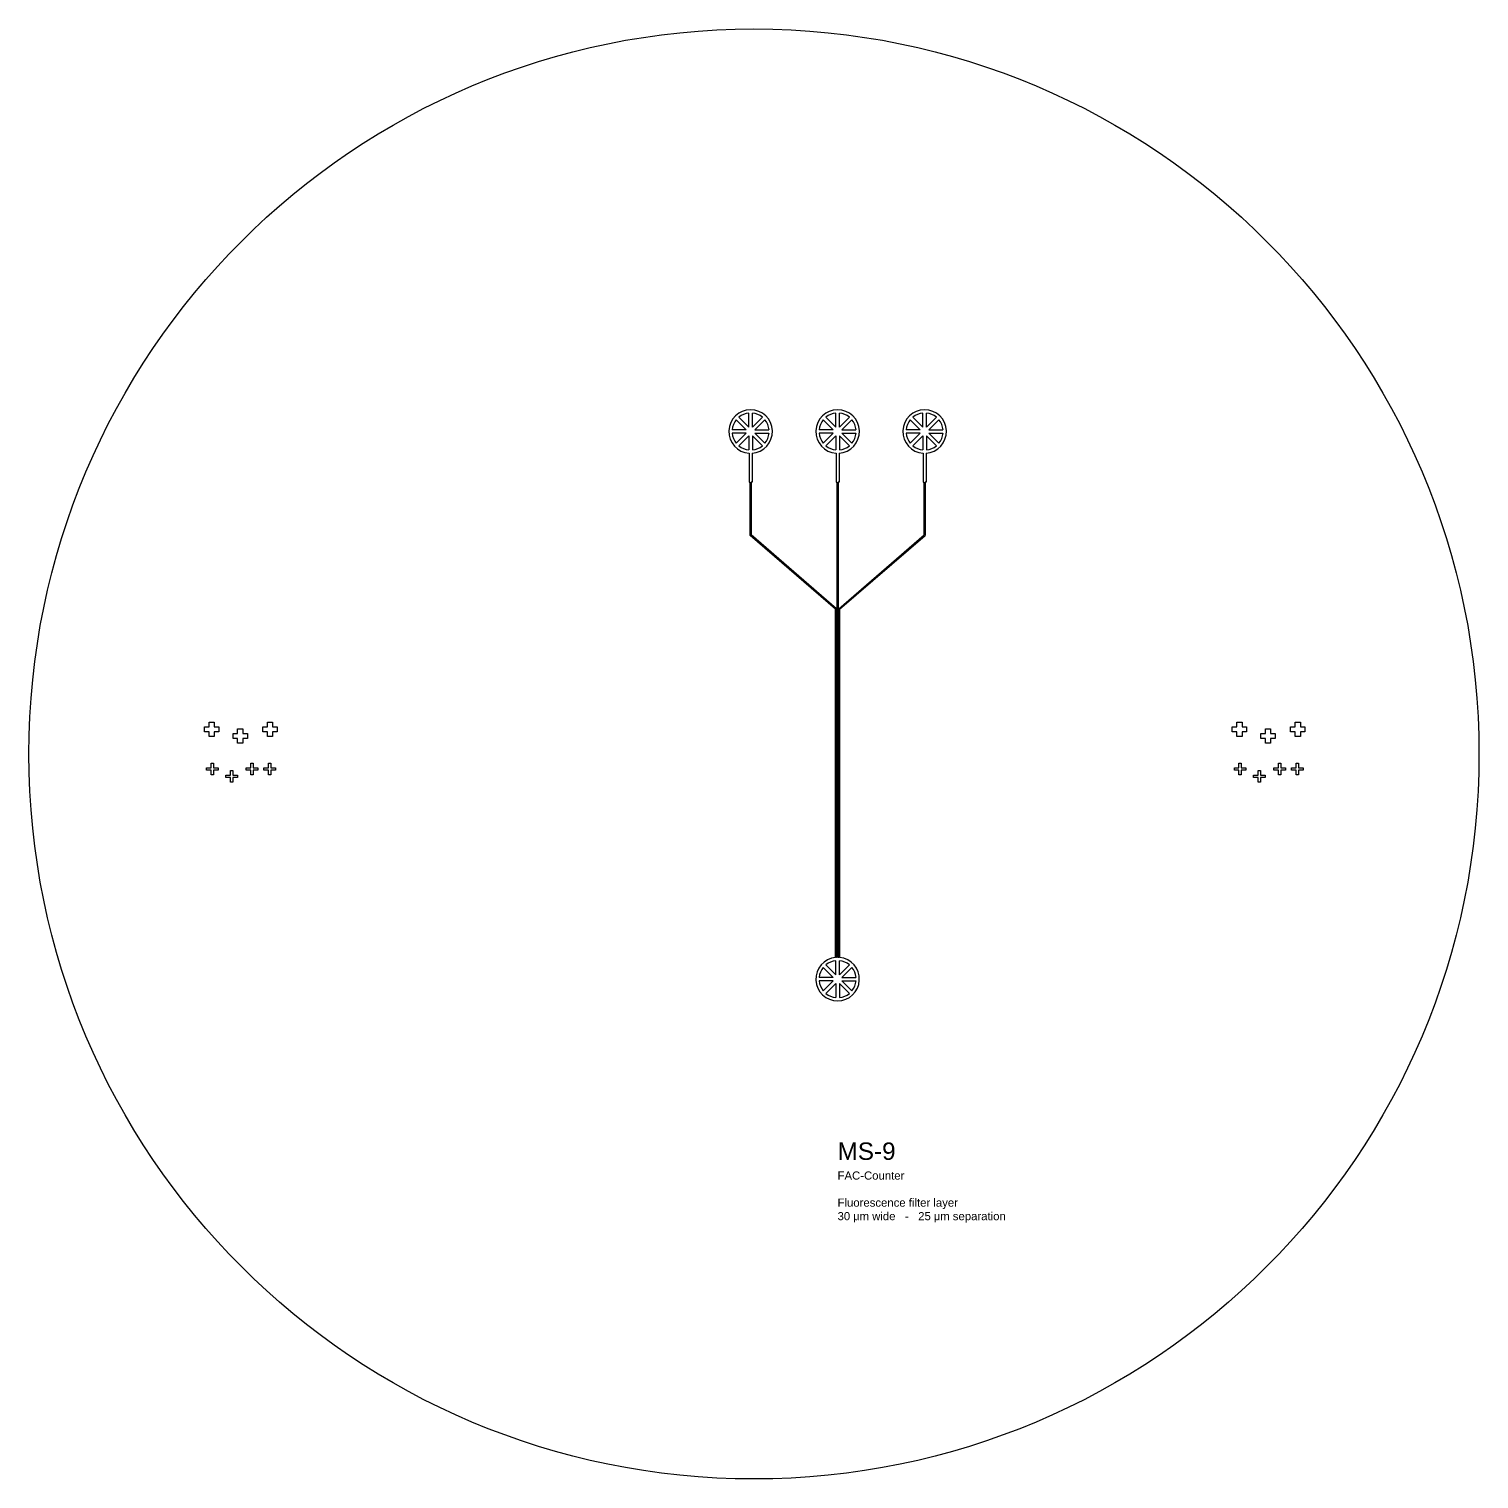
# Model space of a CAD drawing. Header units: millimetres. Extents: x -15719 to 274281, y 25504 to 323346.
# Drawn here: x 144281 to 194281, y 258346 to 308346 of the extents above; entities that cross this region are included whole.
import ezdxf

# ---------------------------------------------------------------- set-up
doc = ezdxf.new("R2010")
doc.units = ezdxf.units.MM
doc.layers.add('CLEAR', color=140, linetype='Continuous')
doc.layers.add('OPAQUE', color=10, linetype='Continuous')
doc.styles.get("Standard").update_dxf_attribs({"font": 'arial.ttf'})

msp = doc.modelspace()

# ---------------------------------------------------------------- linework, layer by layer
at = {"layer": 'CLEAR'}
for p, q in [((169114, 293718), (169114, 292718)), ((169214, 293718), (169214, 292718)), ((172114, 293718), (172114, 292718)), ((172214, 293718), (172214, 292718)), ((175114, 293718), (175114, 292718)), ((175214, 293718), (175214, 292718)), ((169114, 292718), (169149, 292718)), ((169149, 290885), (169149, 292718)), ((169179, 292718), (169179, 290898)), ((169214, 292718), (169179, 292718)), ((172114, 292718), (172149, 292718)), ((172149, 276332), (172149, 292718)), ((172179, 292718), (172179, 276332)), ((172214, 292718), (172179, 292718)), ((175114, 292718), (175149, 292718)), ((175149, 290898), (175149, 292718)), ((175179, 292718), (175179, 290885)), ((175214, 292718), (175179, 292718)), ((172094, 288340), (169149, 290885)), ((172124, 288353), (169179, 290898)), ((172204, 288353), (175149, 290898)), ((172234, 288340), (175179, 290885)), ((172094, 276329), (172094, 288340)), ((172124, 288353), (172124, 276331)), ((172204, 276331), (172204, 288353)), ((172234, 288340), (172234, 276329)), ((172102, 275730), (171758, 276074)), ((172102, 275730), (172102, 276217)), ((172225, 275730), (172225, 276217)), ((172225, 275730), (172569, 276074)), ((172016, 275643), (171529, 275643)), ((172016, 275521), (171529, 275521)), ((172016, 275643), (171671, 275987)), ((172016, 275521), (171671, 275177)), ((172311, 275643), (172656, 275987)), ((172311, 275643), (172798, 275643)), ((172311, 275521), (172798, 275521)), ((172311, 275521), (172656, 275177)), ((172102, 275434), (171758, 275090)), ((172102, 275434), (172102, 274948)), ((172225, 275434), (172225, 274948)), ((172225, 275434), (172569, 275090))]:
    msp.add_line(p, q, dxfattribs=at)
for centre, radius, start, end in [((169164, 294466), 750, 273.8226, 266.1774), ((172164, 294466), 750, 273.8226, 266.1774), ((175164, 294466), 750, 273.8226, 266.1774), ((172164, 275582), 750, 95.3554, 84.6446), ((172164, 275582), 638, 95.5177, 129.4823), ((172164, 275582), 750, 91.146, 93.0572), ((172164, 275582), 750, 86.9428, 88.854), ((172164, 275582), 638, 50.5177, 84.4823), ((172164, 275582), 638, 140.5177, 174.4823), ((172164, 275582), 638, 185.5177, 219.4823), ((172164, 275582), 638, 5.5177, 39.4823), ((172164, 275582), 638, 320.5177, 354.4823), ((172164, 275582), 638, 230.5177, 264.4823), ((172164, 275582), 638, 275.5177, 309.4823)]:
    msp.add_arc(centre, radius, start, end, dxfattribs=at)
at = {"layer": 'OPAQUE'}
for p, q in [((169102, 294614), (169102, 295101)), ((169225, 294614), (169225, 295101)), ((172102, 294614), (172102, 295101)), ((172225, 294614), (172225, 295101)), ((175102, 294614), (175102, 295101)), ((175225, 294614), (175225, 295101)), ((169016, 294527), (168529, 294527)), ((169016, 294527), (168671, 294871)), ((169102, 294614), (168758, 294958)), ((169225, 294614), (169569, 294958)), ((169311, 294527), (169656, 294871)), ((169311, 294527), (169798, 294527)), ((172016, 294527), (171529, 294527)), ((172016, 294527), (171671, 294871)), ((172102, 294614), (171758, 294958)), ((172225, 294614), (172569, 294958)), ((172311, 294527), (172656, 294871)), ((172311, 294527), (172798, 294527)), ((175016, 294527), (174529, 294527)), ((175016, 294527), (174671, 294871)), ((175102, 294614), (174758, 294958)), ((175225, 294614), (175569, 294958)), ((175311, 294527), (175656, 294871)), ((175311, 294527), (175798, 294527)), ((169016, 294405), (168529, 294405)), ((169016, 294405), (168671, 294061)), ((169102, 294318), (168758, 293974)), ((169102, 294318), (169102, 293832)), ((169225, 294318), (169225, 293832)), ((169225, 294318), (169569, 293974)), ((169311, 294405), (169798, 294405)), ((169311, 294405), (169656, 294061)), ((172016, 294405), (171529, 294405)), ((172016, 294405), (171671, 294061)), ((172102, 294318), (171758, 293974)), ((172102, 294318), (172102, 293832)), ((172225, 294318), (172225, 293832)), ((172225, 294318), (172569, 293974)), ((172311, 294405), (172798, 294405)), ((172311, 294405), (172656, 294061)), ((175016, 294405), (174529, 294405)), ((175016, 294405), (174671, 294061)), ((175102, 294318), (174758, 293974)), ((175102, 294318), (175102, 293832)), ((175225, 294318), (175225, 293832)), ((175225, 294318), (175569, 293974)), ((175311, 294405), (175798, 294405)), ((175311, 294405), (175656, 294061))]:
    msp.add_line(p, q, dxfattribs=at)
for points in [[(150488, 284288), (150488, 284448), (150668, 284448), (150668, 284288), (150828, 284288), (150828, 284108), (150668, 284108), (150668, 283948), (150488, 283948), (150488, 284108), (150328, 284108), (150328, 284288)], [(151476, 284057), (151476, 284217), (151656, 284217), (151656, 284057), (151816, 284057), (151816, 283877), (151656, 283877), (151656, 283717), (151476, 283717), (151476, 283877), (151316, 283877), (151316, 284057)], [(152501, 284288), (152501, 284448), (152681, 284448), (152681, 284288), (152841, 284288), (152841, 284108), (152681, 284108), (152681, 283948), (152501, 283948), (152501, 284108), (152341, 284108), (152341, 284288)], [(185929, 284288), (185929, 284448), (186109, 284448), (186109, 284288), (186269, 284288), (186269, 284108), (186109, 284108), (186109, 283948), (185929, 283948), (185929, 284108), (185769, 284108), (185769, 284288)], [(186916, 284057), (186916, 284217), (187096, 284217), (187096, 284057), (187256, 284057), (187256, 283877), (187096, 283877), (187096, 283717), (186916, 283717), (186916, 283877), (186756, 283877), (186756, 284057)], [(187941, 284288), (187941, 284448), (188121, 284448), (188121, 284288), (188281, 284288), (188281, 284108), (188121, 284108), (188121, 283948), (187941, 283948), (187941, 284108), (187781, 284108), (187781, 284288)], [(150565, 282866), (150565, 283026), (150645, 283026), (150645, 282866), (150805, 282866), (150805, 282786), (150645, 282786), (150645, 282626), (150565, 282626), (150565, 282786), (150405, 282786), (150405, 282866)], [(151928, 282866), (151928, 283026), (152008, 283026), (152008, 282866), (152168, 282866), (152168, 282786), (152008, 282786), (152008, 282626), (151928, 282626), (151928, 282786), (151768, 282786), (151768, 282866)], [(152539, 282866), (152539, 283026), (152619, 283026), (152619, 282866), (152779, 282866), (152779, 282786), (152619, 282786), (152619, 282626), (152539, 282626), (152539, 282786), (152379, 282786), (152379, 282866)], [(186005, 282866), (186005, 283026), (186085, 283026), (186085, 282866), (186245, 282866), (186245, 282786), (186085, 282786), (186085, 282626), (186005, 282626), (186005, 282786), (185845, 282786), (185845, 282866)], [(187368, 282866), (187368, 283026), (187448, 283026), (187448, 282866), (187608, 282866), (187608, 282786), (187448, 282786), (187448, 282626), (187368, 282626), (187368, 282786), (187208, 282786), (187208, 282866)], [(187979, 282866), (187979, 283026), (188059, 283026), (188059, 282866), (188219, 282866), (188219, 282786), (188059, 282786), (188059, 282626), (187979, 282626), (187979, 282786), (187819, 282786), (187819, 282866)], [(151227, 282615), (151227, 282775), (151307, 282775), (151307, 282615), (151467, 282615), (151467, 282535), (151307, 282535), (151307, 282375), (151227, 282375), (151227, 282535), (151067, 282535), (151067, 282615)], [(186667, 282615), (186667, 282775), (186747, 282775), (186747, 282615), (186907, 282615), (186907, 282535), (186747, 282535), (186747, 282375), (186667, 282375), (186667, 282535), (186507, 282535), (186507, 282615)]]:
    msp.add_lwpolyline(points, close=True, dxfattribs=at)
msp.add_circle((169281, 283346), 25000, dxfattribs=at)
for centre, start, end in [((169164, 294466), 95.5177, 129.4823), ((169164, 294466), 50.5177, 84.4823), ((172164, 294466), 95.5177, 129.4823), ((172164, 294466), 50.5177, 84.4823), ((175164, 294466), 95.5177, 129.4823), ((175164, 294466), 50.5177, 84.4823), ((169164, 294466), 140.5177, 174.4823), ((169164, 294466), 5.5177, 39.4823), ((172164, 294466), 140.5177, 174.4823), ((172164, 294466), 5.5177, 39.4823), ((175164, 294466), 140.5177, 174.4823), ((175164, 294466), 5.5177, 39.4823), ((169164, 294466), 185.5177, 219.4823), ((169164, 294466), 320.5177, 354.4823), ((172164, 294466), 185.5177, 219.4823), ((172164, 294466), 320.5177, 354.4823), ((175164, 294466), 185.5177, 219.4823), ((175164, 294466), 320.5177, 354.4823), ((169164, 294466), 230.5177, 264.4823), ((169164, 294466), 275.5177, 309.4823), ((172164, 294466), 230.5177, 264.4823), ((172164, 294466), 275.5177, 309.4823), ((175164, 294466), 230.5177, 264.4823), ((175164, 294466), 275.5177, 309.4823)]:
    msp.add_arc(centre, 638, start, end, dxfattribs=at)

# ---------------------------------------------------------------- texts
at = {"layer": 'CLEAR', "insert": (172162, 269950), "char_height": 280, "attachment_point": 1}
msp.add_mtext_dynamic_manual_height_columns('{\\H2.1429x;MS-9\\H0.83333x;\\P\\H0.55999x;FAC-Counter\\P\\PFluorescence filter layer\\P30 \\fSymbol|b0|i0|c2|p18;m\\fArial|b0|i0|c0|p34;m wide   -   25 \\fSymbol|b0|i0|c2|p18;\\H1x;m\\fArial|b0|i0|c0|p34;\\H1x;m separation}', width=6473.16, gutter_width=12.5, heights=[4737], dxfattribs=at)

doc.saveas('drawing.dxf')
